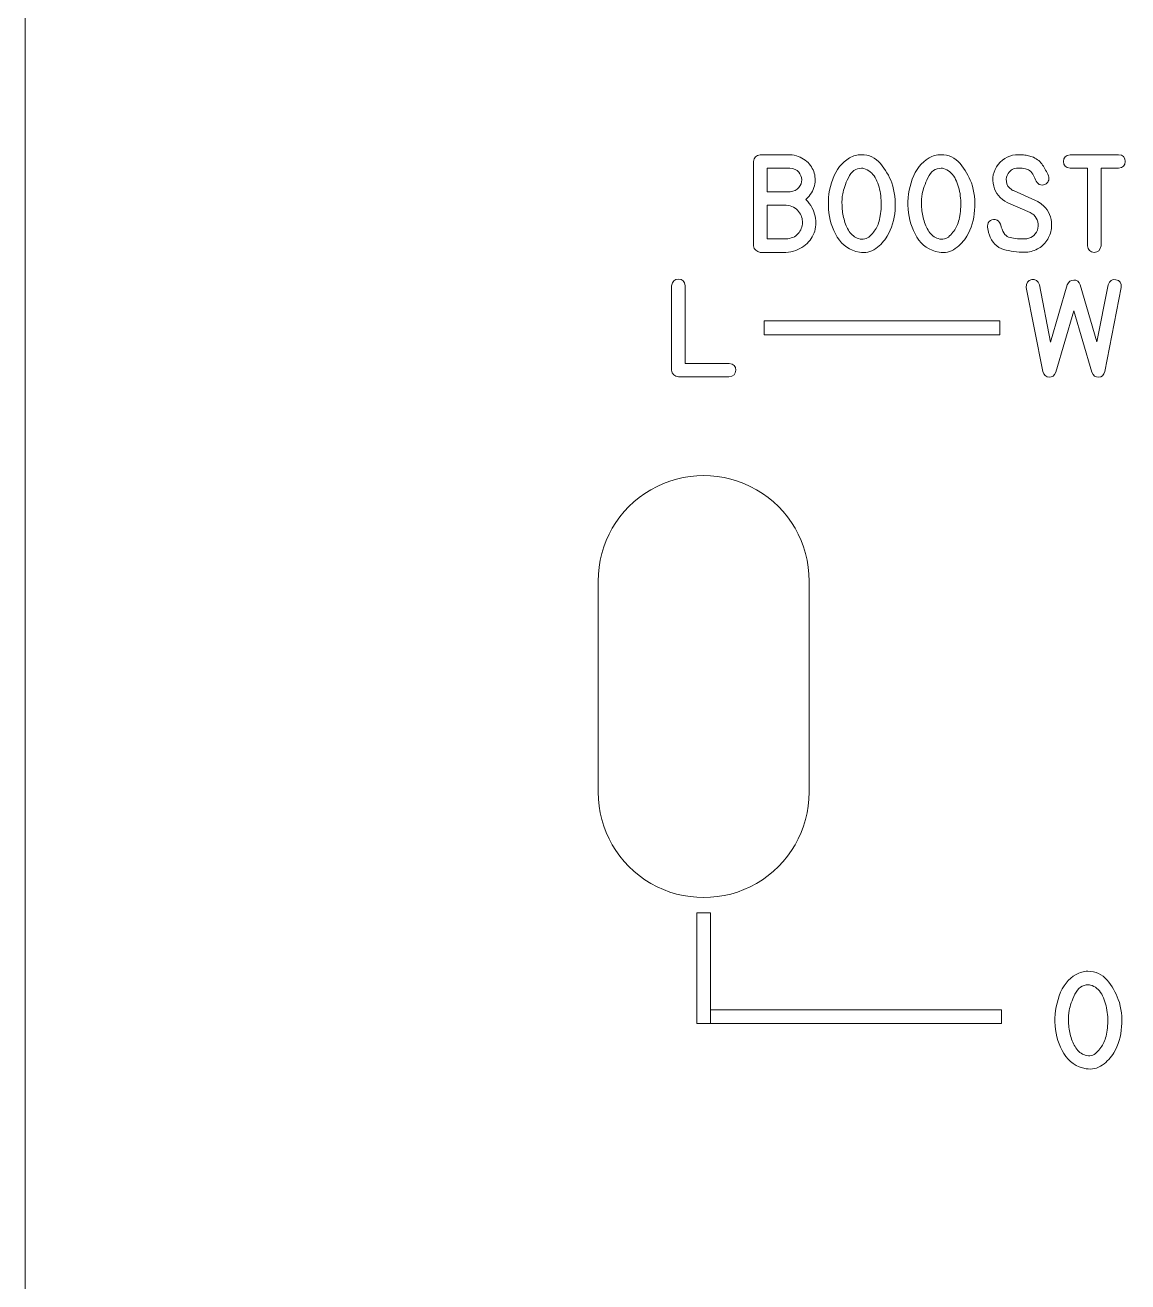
# Model space of a CAD drawing. Header units: millimetres. Extents: x -209 to 236, y -93 to 88.
# Drawn here: x -208.64 to -168.82, y -46.25 to -0.87 of the extents above; entities that cross this region are included whole.
import ezdxf

# ---------------------------------------------------------------- set-up
doc = ezdxf.new("R2010")
doc.units = ezdxf.units.MM
doc.header["$MEASUREMENT"] = 0
doc.layers.add('LED', color=7, linetype='Continuous')

msp = doc.modelspace()

# ---------------------------------------------------------------- linework, layer by layer
at = {"layer": 'LED', "color": 240, "lineweight": 9}
for points in [[(-184.3878, -36.9271), (-183.8878, -36.9271), (-183.8878, -32.9271), (-184.3878, -32.9271), (-184.3878, -36.9271)], [(-183.8878, -36.9271), (-173.3878, -36.9271), (-173.3878, -36.4271), (-183.8878, -36.4271), (-183.8878, -36.9271)]]:
    msp.add_lwpolyline(points, close=True, dxfattribs=at)
at = {"layer": 'LED', "color": 250, "lineweight": 9}
for points, knots in [([(-64.1878, 86.0226), (-64.188, 86.4206), (-64.3464, 86.8023), (-64.628, 87.0836), (-64.628, 87.0836), (-64.9097, 87.3649), (-65.2897, 87.5228), (-65.6878, 87.5226), (-65.6878, 87.5226), (-65.6878, 87.5226), (-207.1378, 87.5226), (-207.1378, 87.5226), (-207.1378, 87.5226), (-207.5358, 87.5223), (-207.9175, 87.3639), (-208.1988, 87.0823), (-208.1988, 87.0823), (-208.4801, 86.8006), (-208.638, 86.4206), (-208.6378, 86.0226), (-208.6378, 86.0226), (-208.6378, 86.0226), (-208.6378, 81.5351), (-208.6378, 81.5351), (-208.6378, 81.5351), (-208.6375, 81.137), (-208.4791, 80.7553), (-208.1975, 80.474), (-208.1975, 80.474), (-207.9158, 80.1927), (-207.5358, 80.0348), (-207.1378, 80.0351), (-207.1378, 80.0351), (-207.1378, 80.0351), (-204.6753, 80.0351), (-204.6753, 80.0351), (-204.6753, 80.0351), (-202.5317, 80.0351), (-200.5509, 78.8915), (-199.4791, 77.0351), (-199.4791, 77.0351), (-198.4073, 75.1787), (-198.4073, 72.8915), (-199.4791, 71.0351), (-199.4791, 71.0351), (-200.5509, 69.1787), (-202.5317, 68.0351), (-204.6753, 68.0351), (-204.6753, 68.0351), (-204.6753, 68.0351), (-207.1378, 68.0351), (-207.1378, 68.0351), (-207.1378, 68.0351), (-207.5358, 68.0348), (-207.9175, 67.8764), (-208.1988, 67.5948), (-208.1988, 67.5948), (-208.4801, 67.3131), (-208.638, 66.9331), (-208.6378, 66.5351), (-208.6378, 66.5351), (-208.6378, 66.5351), (-208.6378, 24.3851), (-208.6378, 24.3851), (-208.6378, 24.3851), (-208.6375, 23.987), (-208.4791, 23.6053), (-208.1975, 23.324), (-208.1975, 23.324), (-207.9158, 23.0427), (-207.5358, 22.8848), (-207.1378, 22.8851), (-207.1378, 22.8851), (-207.1378, 22.8851), (-204.6753, 22.8851), (-204.6753, 22.8851), (-204.6753, 22.8851), (-202.5317, 22.8851), (-200.5509, 21.7415), (-199.4791, 19.8851), (-199.4791, 19.8851), (-198.4073, 18.0287), (-198.4073, 15.7415), (-199.4791, 13.8851), (-199.4791, 13.8851), (-200.5509, 12.0287), (-202.5317, 10.8851), (-204.6753, 10.8851), (-204.6753, 10.8851), (-204.6753, 10.8851), (-207.1378, 10.8851), (-207.1378, 10.8851), (-207.1378, 10.8851), (-207.5358, 10.8848), (-207.9175, 10.7264), (-208.1988, 10.4448), (-208.1988, 10.4448), (-208.4801, 10.1631), (-208.638, 9.7831), (-208.6378, 9.3851), (-208.6378, 9.3851), (-208.6378, 9.3851), (-208.6378, -70.8649), (-208.6378, -70.8649), (-208.6378, -70.8649), (-208.6375, -71.263), (-208.4791, -71.6447), (-208.1975, -71.926), (-208.1975, -71.926), (-207.9158, -72.2073), (-207.5358, -72.3652), (-207.1378, -72.3649), (-207.1378, -72.3649), (-207.1378, -72.3649), (-204.6753, -72.3649), (-204.6753, -72.3649), (-204.6753, -72.3649), (-202.5317, -72.3649), (-200.5509, -73.5085), (-199.4791, -75.3649), (-199.4791, -75.3649), (-198.4073, -77.2213), (-198.4073, -79.5085), (-199.4791, -81.3649), (-199.4791, -81.3649), (-200.5509, -83.2213), (-202.5317, -84.3649), (-204.6753, -84.3649), (-204.6753, -84.3649), (-204.6753, -84.3649), (-207.1378, -84.3649), (-207.1378, -84.3649), (-207.1378, -84.3649), (-207.5358, -84.3652), (-207.9175, -84.5236), (-208.1988, -84.8052), (-208.1988, -84.8052), (-208.4801, -85.0869), (-208.638, -85.4669), (-208.6378, -85.8649), (-208.6378, -85.8649), (-208.6378, -85.8649), (-208.6378, -90.3524), (-208.6378, -90.3524), (-208.6378, -90.3524), (-208.6375, -90.7505), (-208.4791, -91.1322), (-208.1975, -91.4135), (-208.1975, -91.4135), (-207.9158, -91.6948), (-207.5358, -91.8527), (-207.1378, -91.8524), (-207.1378, -91.8524), (-207.1378, -91.8524), (-65.6878, -91.8524), (-65.6878, -91.8524), (-65.6878, -91.8524), (-65.2897, -91.8522), (-64.908, -91.6938), (-64.6267, -91.4121), (-64.6267, -91.4121), (-64.3454, -91.1305), (-64.1875, -90.7505), (-64.1878, -90.3524), (-64.1878, -90.3524), (-64.1878, -90.3524), (-64.1878, -85.8649), (-64.1878, -85.8649), (-64.1878, -85.8649), (-64.188, -85.4669), (-64.3464, -85.0852), (-64.628, -84.8039), (-64.628, -84.8039), (-64.9097, -84.5226), (-65.2897, -84.3647), (-65.6878, -84.3649), (-65.6878, -84.3649), (-65.6878, -84.3649), (-68.1503, -84.3649), (-68.1503, -84.3649), (-68.1503, -84.3649), (-69.7406, -84.3659), (-71.2661, -83.7352), (-72.3913, -82.6114), (-72.3913, -82.6114), (-73.5165, -81.4876), (-74.1493, -79.9552), (-74.1503, -78.3649), (-74.1503, -78.3649), (-74.1503, -78.3649), (-74.1503, 16.8851), (-74.1503, 16.8851), (-74.1503, 16.8851), (-74.1513, 18.4754), (-73.5205, 20.0009), (-72.3967, 21.1261), (-72.3967, 21.1261), (-71.2729, 22.2514), (-69.7406, 22.8841), (-68.1503, 22.8851), (-68.1503, 22.8851), (-68.1503, 22.8851), (-65.6878, 22.8851), (-65.6878, 22.8851), (-65.6878, 22.8851), (-65.2897, 22.8853), (-64.908, 23.0437), (-64.6267, 23.3254), (-64.6267, 23.3254), (-64.3454, 23.607), (-64.1875, 23.987), (-64.1878, 24.3851), (-64.1878, 24.3851), (-64.1878, 24.3851), (-64.1878, 66.5351), (-64.1878, 66.5351), (-64.1878, 66.5351), (-64.188, 66.9331), (-64.3464, 67.3148), (-64.628, 67.5961), (-64.628, 67.5961), (-64.9097, 67.8774), (-65.2897, 68.0353), (-65.6878, 68.0351), (-65.6878, 68.0351), (-65.6878, 68.0351), (-68.1503, 68.0351), (-68.1503, 68.0351), (-68.1503, 68.0351), (-70.2939, 68.0351), (-72.2746, 69.1787), (-73.3464, 71.0351), (-73.3464, 71.0351), (-74.4182, 72.8915), (-74.4182, 75.1787), (-73.3464, 77.0351), (-73.3464, 77.0351), (-72.2746, 78.8915), (-70.2939, 80.0351), (-68.1503, 80.0351), (-68.1503, 80.0351), (-68.1503, 80.0351), (-65.6878, 80.0351), (-65.6878, 80.0351), (-65.6878, 80.0351), (-65.2897, 80.0353), (-64.908, 80.1937), (-64.6267, 80.4754), (-64.6267, 80.4754), (-64.3454, 80.757), (-64.1875, 81.137), (-64.1878, 81.5351), (-64.1878, 81.5351), (-64.1878, 81.5351), (-64.1878, 86.0226), (-64.1878, 86.0226)], [0, 0, 0, 0, 0.0153846, 0.0153846, 0.0153846, 0.0153846, 0.0307692, 0.0307692, 0.0307692, 0.0307692, 0.0461538, 0.0461538, 0.0461538, 0.0461538, 0.0615385, 0.0615385, 0.0615385, 0.0615385, 0.0769231, 0.0769231, 0.0769231, 0.0769231, 0.0923077, 0.0923077, 0.0923077, 0.0923077, 0.1076923, 0.1076923, 0.1076923, 0.1076923, 0.1230769, 0.1230769, 0.1230769, 0.1230769, 0.1384615, 0.1384615, 0.1384615, 0.1384615, 0.1538462, 0.1538462, 0.1538462, 0.1538462, 0.1692308, 0.1692308, 0.1692308, 0.1692308, 0.1846154, 0.1846154, 0.1846154, 0.1846154, 0.2, 0.2, 0.2, 0.2, 0.2153846, 0.2153846, 0.2153846, 0.2153846, 0.2307692, 0.2307692, 0.2307692, 0.2307692, 0.2461538, 0.2461538, 0.2461538, 0.2461538, 0.2615385, 0.2615385, 0.2615385, 0.2615385, 0.2769231, 0.2769231, 0.2769231, 0.2769231, 0.2923077, 0.2923077, 0.2923077, 0.2923077, 0.3076923, 0.3076923, 0.3076923, 0.3076923, 0.3230769, 0.3230769, 0.3230769, 0.3230769, 0.3384615, 0.3384615, 0.3384615, 0.3384615, 0.3538462, 0.3538462, 0.3538462, 0.3538462, 0.3692308, 0.3692308, 0.3692308, 0.3692308, 0.3846154, 0.3846154, 0.3846154, 0.3846154, 0.4, 0.4, 0.4, 0.4, 0.4153846, 0.4153846, 0.4153846, 0.4153846, 0.4307692, 0.4307692, 0.4307692, 0.4307692, 0.4461538, 0.4461538, 0.4461538, 0.4461538, 0.4615385, 0.4615385, 0.4615385, 0.4615385, 0.4769231, 0.4769231, 0.4769231, 0.4769231, 0.4923077, 0.4923077, 0.4923077, 0.4923077, 0.5076923, 0.5076923, 0.5076923, 0.5076923, 0.5230769, 0.5230769, 0.5230769, 0.5230769, 0.5384615, 0.5384615, 0.5384615, 0.5384615, 0.5538462, 0.5538462, 0.5538462, 0.5538462, 0.5692308, 0.5692308, 0.5692308, 0.5692308, 0.5846154, 0.5846154, 0.5846154, 0.5846154, 0.6, 0.6, 0.6, 0.6, 0.6153846, 0.6153846, 0.6153846, 0.6153846, 0.6307692, 0.6307692, 0.6307692, 0.6307692, 0.6461538, 0.6461538, 0.6461538, 0.6461538, 0.6615385, 0.6615385, 0.6615385, 0.6615385, 0.6769231, 0.6769231, 0.6769231, 0.6769231, 0.6923077, 0.6923077, 0.6923077, 0.6923077, 0.7076923, 0.7076923, 0.7076923, 0.7076923, 0.7230769, 0.7230769, 0.7230769, 0.7230769, 0.7384615, 0.7384615, 0.7384615, 0.7384615, 0.7538462, 0.7538462, 0.7538462, 0.7538462, 0.7692308, 0.7692308, 0.7692308, 0.7692308, 0.7846154, 0.7846154, 0.7846154, 0.7846154, 0.8, 0.8, 0.8, 0.8, 0.8153846, 0.8153846, 0.8153846, 0.8153846, 0.8307692, 0.8307692, 0.8307692, 0.8307692, 0.8461538, 0.8461538, 0.8461538, 0.8461538, 0.8615385, 0.8615385, 0.8615385, 0.8615385, 0.8769231, 0.8769231, 0.8769231, 0.8769231, 0.8923077, 0.8923077, 0.8923077, 0.8923077, 0.9076923, 0.9076923, 0.9076923, 0.9076923, 0.9230769, 0.9230769, 0.9230769, 0.9230769, 0.9384615, 0.9384615, 0.9384615, 0.9384615, 0.9538462, 0.9538462, 0.9538462, 0.9538462, 0.9692308, 0.9692308, 0.9692308, 0.9692308, 1, 1, 1, 1]), ([(-187.9478, -20.9429), (-187.9478, -19.5817), (-187.2216, -18.324), (-186.0428, -17.6434), (-186.0428, -17.6434), (-184.8639, -16.9628), (-183.4116, -16.9628), (-182.2328, -17.6434), (-182.2328, -17.6434), (-181.0539, -18.324), (-180.3278, -19.5817), (-180.3278, -20.9429), (-180.3278, -20.9429), (-180.3278, -20.9429), (-180.3278, -28.5629), (-180.3278, -28.5629), (-180.3278, -28.5629), (-180.3278, -29.9241), (-181.0539, -31.1819), (-182.2328, -31.8625), (-182.2328, -31.8625), (-183.4116, -32.5431), (-184.8639, -32.5431), (-186.0428, -31.8625), (-186.0428, -31.8625), (-187.2216, -31.1819), (-187.9478, -29.9241), (-187.9478, -28.5629), (-187.9478, -28.5629), (-187.9478, -28.5629), (-187.9478, -20.9429), (-187.9478, -20.9429)], [0, 0, 0, 0, 0.1111111, 0.1111111, 0.1111111, 0.1111111, 0.2222222, 0.2222222, 0.2222222, 0.2222222, 0.3333333, 0.3333333, 0.3333333, 0.3333333, 0.4444444, 0.4444444, 0.4444444, 0.4444444, 0.5555556, 0.5555556, 0.5555556, 0.5555556, 0.6666667, 0.6666667, 0.6666667, 0.6666667, 0.7777778, 0.7777778, 0.7777778, 0.7777778, 1, 1, 1, 1])]:
    msp.add_open_spline(points, degree=3, knots=knots, dxfattribs=at)
at = {"layer": 'LED', "color": 240, "lineweight": 9}
for points, knots in [([(-181.023, -5.545), (-180.8049, -5.5632), (-180.6215, -5.6297), (-180.4727, -5.7431), (-180.4727, -5.7431), (-180.324, -5.8566), (-180.2205, -5.9936), (-180.1634, -6.1541), (-180.1634, -6.1541), (-180.1058, -6.314), (-180.0982, -6.4845), (-180.1399, -6.6656), (-180.1399, -6.6656), (-180.1817, -6.8461), (-180.2834, -7.0125), (-180.4439, -7.1642), (-180.4439, -7.1642), (-180.2669, -7.35), (-180.157, -7.5511), (-180.1135, -7.7669), (-180.1135, -7.7669), (-180.07, -7.9826), (-180.0835, -8.1849), (-180.154, -8.3725), (-180.154, -8.3725), (-180.2246, -8.56), (-180.3469, -8.7193), (-180.5215, -8.8505), (-180.5215, -8.8505), (-180.6961, -8.9816), (-180.9125, -9.0556), (-181.1712, -9.0727), (-181.1712, -9.0727), (-181.1712, -9.0727), (-181.1759, -9.0727), (-181.1759, -9.0727), (-181.1759, -9.0727), (-181.1759, -9.0727), (-182.0925, -9.0727), (-182.0925, -9.0727), (-182.0925, -9.0727), (-182.2336, -9.0533), (-182.3153, -8.9733), (-182.3371, -8.8334), (-182.3371, -8.8334), (-182.3371, -8.8334), (-182.3371, -5.7896), (-182.3371, -5.7896), (-182.3371, -5.7896), (-182.3177, -5.6473), (-182.236, -5.5656), (-182.0925, -5.545), (-182.0925, -5.545), (-182.0925, -5.545), (-181.023, -5.545), (-181.023, -5.545)], [0, 0, 0, 0, 0.0666667, 0.0666667, 0.0666667, 0.0666667, 0.1333333, 0.1333333, 0.1333333, 0.1333333, 0.2, 0.2, 0.2, 0.2, 0.2666667, 0.2666667, 0.2666667, 0.2666667, 0.3333333, 0.3333333, 0.3333333, 0.3333333, 0.4, 0.4, 0.4, 0.4, 0.4666667, 0.4666667, 0.4666667, 0.4666667, 0.5333333, 0.5333333, 0.5333333, 0.5333333, 0.6, 0.6, 0.6, 0.6, 0.6666667, 0.6666667, 0.6666667, 0.6666667, 0.7333333, 0.7333333, 0.7333333, 0.7333333, 0.8, 0.8, 0.8, 0.8, 0.8666667, 0.8666667, 0.8666667, 0.8666667, 1, 1, 1, 1]), ([(-177.3466, -6.5598), (-177.2413, -6.8779), (-177.2013, -7.2077), (-177.2272, -7.5499), (-177.2272, -7.5499), (-177.2531, -7.8921), (-177.3471, -8.2043), (-177.5088, -8.4871), (-177.5088, -8.4871), (-177.6111, -8.6629), (-177.7505, -8.8122), (-177.9275, -8.9351), (-177.9275, -8.9351), (-178.1044, -9.058), (-178.2996, -9.1009), (-178.5131, -9.0639), (-178.5131, -9.0639), (-178.8611, -9.0033), (-179.1275, -8.8216), (-179.3121, -8.52), (-179.3121, -8.52), (-179.4973, -8.2178), (-179.6031, -7.8815), (-179.6302, -7.5111), (-179.6302, -7.5111), (-179.6572, -7.1407), (-179.6072, -6.7803), (-179.4802, -6.4287), (-179.4802, -6.4287), (-179.3532, -6.0771), (-179.151, -5.8219), (-178.8729, -5.662), (-178.8729, -5.662), (-178.7376, -5.5838), (-178.5954, -5.545), (-178.4478, -5.545), (-178.4478, -5.545), (-178.165, -5.545), (-177.9345, -5.6514), (-177.7552, -5.8643), (-177.7552, -5.8643), (-177.5759, -6.0777), (-177.44, -6.3093), (-177.3466, -6.5598)], [0, 0, 0, 0, 0.0833333, 0.0833333, 0.0833333, 0.0833333, 0.1666667, 0.1666667, 0.1666667, 0.1666667, 0.25, 0.25, 0.25, 0.25, 0.3333333, 0.3333333, 0.3333333, 0.3333333, 0.4166667, 0.4166667, 0.4166667, 0.4166667, 0.5, 0.5, 0.5, 0.5, 0.5833333, 0.5833333, 0.5833333, 0.5833333, 0.6666667, 0.6666667, 0.6666667, 0.6666667, 0.75, 0.75, 0.75, 0.75, 0.8333333, 0.8333333, 0.8333333, 0.8333333, 1, 1, 1, 1]), ([(-174.4733, -6.5598), (-174.368, -6.8779), (-174.328, -7.2077), (-174.3539, -7.5499), (-174.3539, -7.5499), (-174.3798, -7.8921), (-174.4738, -8.2043), (-174.6355, -8.4871), (-174.6355, -8.4871), (-174.7378, -8.6629), (-174.8772, -8.8122), (-175.0542, -8.9351), (-175.0542, -8.9351), (-175.2311, -9.058), (-175.4263, -9.1009), (-175.6398, -9.0639), (-175.6398, -9.0639), (-175.9878, -9.0033), (-176.2542, -8.8216), (-176.4388, -8.52), (-176.4388, -8.52), (-176.624, -8.2178), (-176.7298, -7.8815), (-176.7569, -7.5111), (-176.7569, -7.5111), (-176.7839, -7.1407), (-176.7339, -6.7803), (-176.6069, -6.4287), (-176.6069, -6.4287), (-176.4799, -6.0771), (-176.2777, -5.8219), (-175.9996, -5.662), (-175.9996, -5.662), (-175.8643, -5.5838), (-175.7221, -5.545), (-175.5745, -5.545), (-175.5745, -5.545), (-175.2917, -5.545), (-175.0612, -5.6514), (-174.8819, -5.8643), (-174.8819, -5.8643), (-174.7026, -6.0777), (-174.5667, -6.3093), (-174.4733, -6.5598)], [0, 0, 0, 0, 0.0833333, 0.0833333, 0.0833333, 0.0833333, 0.1666667, 0.1666667, 0.1666667, 0.1666667, 0.25, 0.25, 0.25, 0.25, 0.3333333, 0.3333333, 0.3333333, 0.3333333, 0.4166667, 0.4166667, 0.4166667, 0.4166667, 0.5, 0.5, 0.5, 0.5, 0.5833333, 0.5833333, 0.5833333, 0.5833333, 0.6666667, 0.6666667, 0.6666667, 0.6666667, 0.75, 0.75, 0.75, 0.75, 0.8333333, 0.8333333, 0.8333333, 0.8333333, 1, 1, 1, 1]), ([(-172.1585, -7.1954), (-172.1585, -7.1954), (-172.1309, -7.2071), (-172.1309, -7.2071), (-172.1309, -7.2071), (-172.1309, -7.2071), (-172.0997, -7.2224), (-172.0997, -7.2224), (-172.0997, -7.2224), (-172.0997, -7.2224), (-172.0721, -7.2383), (-172.0721, -7.2383), (-172.0721, -7.2383), (-172.0644, -7.2442), (-172.055, -7.2495), (-172.0456, -7.2548), (-172.0456, -7.2548), (-172.0356, -7.2595), (-172.0262, -7.2653), (-172.0168, -7.2706), (-172.0168, -7.2706), (-171.7899, -7.42), (-171.6488, -7.6269), (-171.5953, -7.8909), (-171.5953, -7.8909), (-171.5747, -7.9944), (-171.57, -8.1008), (-171.5811, -8.2096), (-171.5811, -8.2096), (-171.6, -8.366), (-171.6546, -8.51), (-171.7458, -8.6429), (-171.7458, -8.6429), (-171.8369, -8.7758), (-171.9516, -8.8781), (-172.0891, -8.9504), (-172.0891, -8.9504), (-172.2373, -9.0286), (-172.3908, -9.0674), (-172.5495, -9.0674), (-172.5495, -9.0674), (-172.8158, -9.0674), (-173.0698, -9.0333), (-173.3127, -8.9651), (-173.3127, -8.9651), (-173.5549, -8.8969), (-173.7277, -8.7141), (-173.8306, -8.4165), (-173.8306, -8.4165), (-173.8448, -8.3783), (-173.8547, -8.3395), (-173.8618, -8.2995), (-173.8618, -8.2995), (-173.8689, -8.259), (-173.8771, -8.219), (-173.8859, -8.1784), (-173.8859, -8.1784), (-173.903, -8.0961), (-173.883, -8.0232), (-173.8248, -7.9597), (-173.8248, -7.9597), (-173.7671, -7.8968), (-173.6948, -7.8727), (-173.609, -7.8874), (-173.609, -7.8874), (-173.5179, -7.9062), (-173.4549, -7.9621), (-173.4191, -8.0561), (-173.4191, -8.0561), (-173.4191, -8.0561), (-173.4138, -8.072), (-173.4138, -8.072), (-173.4138, -8.072), (-173.3591, -8.3213), (-173.2627, -8.4701), (-173.1257, -8.5183), (-173.1257, -8.5183), (-172.9881, -8.5665), (-172.7976, -8.5882), (-172.553, -8.5835), (-172.553, -8.5835), (-172.3278, -8.5835), (-172.1732, -8.4777), (-172.0891, -8.2666), (-172.0891, -8.2666), (-172.0527, -8.1725), (-172.0468, -8.0744), (-172.0721, -7.9726), (-172.0721, -7.9726), (-172.0974, -7.8715), (-172.1473, -7.7863), (-172.222, -7.7187), (-172.222, -7.7187), (-172.2555, -7.6898), (-172.299, -7.6634), (-172.3531, -7.6381), (-172.3531, -7.6381), (-172.3531, -7.6381), (-173.1504, -7.2883), (-173.1504, -7.2883), (-173.1504, -7.2883), (-173.1504, -7.2883), (-173.1763, -7.2742), (-173.1763, -7.2742), (-173.1763, -7.2742), (-173.4373, -7.1366), (-173.599, -6.9408), (-173.6619, -6.6868), (-173.6619, -6.6868), (-173.7389, -6.3928), (-173.6854, -6.1294), (-173.5008, -5.8954), (-173.5008, -5.8954), (-173.3168, -5.662), (-173.0745, -5.545), (-172.7753, -5.545), (-172.7753, -5.545), (-172.7753, -5.545), (-172.5854, -5.5503), (-172.5854, -5.5503), (-172.5854, -5.5503), (-172.5236, -5.5615), (-172.4637, -5.5726), (-172.4066, -5.5838), (-172.4066, -5.5838), (-172.349, -5.5944), (-172.2908, -5.6132), (-172.2326, -5.6397), (-172.2326, -5.6397), (-172.088, -5.7073), (-171.9768, -5.8008), (-171.8998, -5.9189), (-171.8998, -5.9189), (-171.8228, -6.0371), (-171.7534, -6.1653), (-171.6917, -6.3029), (-171.6917, -6.3029), (-171.6858, -6.3158), (-171.6805, -6.3305), (-171.6758, -6.3476), (-171.6758, -6.3476), (-171.6635, -6.404), (-171.6693, -6.4551), (-171.6934, -6.501), (-171.6934, -6.501), (-171.707, -6.5298), (-171.7217, -6.5516), (-171.7364, -6.5663), (-171.7364, -6.5663), (-171.7511, -6.5816), (-171.7634, -6.5916), (-171.7722, -6.5974), (-171.7722, -6.5974), (-171.8322, -6.6398), (-171.8975, -6.6527), (-171.9686, -6.6351), (-171.9686, -6.6351), (-172.0403, -6.6192), (-172.0944, -6.5733), (-172.1326, -6.4975), (-172.1326, -6.4975), (-172.1626, -6.431), (-172.1944, -6.3628), (-172.2279, -6.2935), (-172.2279, -6.2935), (-172.262, -6.2241), (-172.3096, -6.1665), (-172.3702, -6.12), (-172.3702, -6.12), (-172.3955, -6.1018), (-172.4201, -6.0883), (-172.4437, -6.08), (-172.4437, -6.08), (-172.4672, -6.0712), (-172.4931, -6.0618), (-172.5219, -6.0512), (-172.5219, -6.0512), (-172.5219, -6.0512), (-172.6336, -6.0324), (-172.6336, -6.0324), (-172.6336, -6.0324), (-172.6336, -6.0324), (-172.7923, -6.0271), (-172.7923, -6.0271), (-172.7923, -6.0271), (-172.9464, -6.0295), (-173.064, -6.0959), (-173.1451, -6.227), (-173.1451, -6.227), (-173.2004, -6.3111), (-173.2209, -6.4046), (-173.2074, -6.5081), (-173.2074, -6.5081), (-173.1915, -6.6351), (-173.1316, -6.7338), (-173.0281, -6.8044), (-173.0281, -6.8044), (-173.0234, -6.8073), (-173.0187, -6.8114), (-173.0128, -6.8156), (-173.0128, -6.8156), (-173.0069, -6.8191), (-173.0005, -6.8232), (-172.994, -6.8267), (-172.994, -6.8267), (-172.994, -6.8267), (-172.9746, -6.835), (-172.9746, -6.835), (-172.9746, -6.835), (-172.9746, -6.835), (-172.954, -6.8438), (-172.954, -6.8438), (-172.954, -6.8438), (-172.954, -6.8438), (-172.1585, -7.1954), (-172.1585, -7.1954)], [0, 0, 0, 0, 0.0181818, 0.0181818, 0.0181818, 0.0181818, 0.0363636, 0.0363636, 0.0363636, 0.0363636, 0.0545455, 0.0545455, 0.0545455, 0.0545455, 0.0727273, 0.0727273, 0.0727273, 0.0727273, 0.0909091, 0.0909091, 0.0909091, 0.0909091, 0.1090909, 0.1090909, 0.1090909, 0.1090909, 0.1272727, 0.1272727, 0.1272727, 0.1272727, 0.1454545, 0.1454545, 0.1454545, 0.1454545, 0.1636364, 0.1636364, 0.1636364, 0.1636364, 0.1818182, 0.1818182, 0.1818182, 0.1818182, 0.2, 0.2, 0.2, 0.2, 0.2181818, 0.2181818, 0.2181818, 0.2181818, 0.2363636, 0.2363636, 0.2363636, 0.2363636, 0.2545455, 0.2545455, 0.2545455, 0.2545455, 0.2727273, 0.2727273, 0.2727273, 0.2727273, 0.2909091, 0.2909091, 0.2909091, 0.2909091, 0.3090909, 0.3090909, 0.3090909, 0.3090909, 0.3272727, 0.3272727, 0.3272727, 0.3272727, 0.3454545, 0.3454545, 0.3454545, 0.3454545, 0.3636364, 0.3636364, 0.3636364, 0.3636364, 0.3818182, 0.3818182, 0.3818182, 0.3818182, 0.4, 0.4, 0.4, 0.4, 0.4181818, 0.4181818, 0.4181818, 0.4181818, 0.4363636, 0.4363636, 0.4363636, 0.4363636, 0.4545455, 0.4545455, 0.4545455, 0.4545455, 0.4727273, 0.4727273, 0.4727273, 0.4727273, 0.4909091, 0.4909091, 0.4909091, 0.4909091, 0.5090909, 0.5090909, 0.5090909, 0.5090909, 0.5272727, 0.5272727, 0.5272727, 0.5272727, 0.5454545, 0.5454545, 0.5454545, 0.5454545, 0.5636364, 0.5636364, 0.5636364, 0.5636364, 0.5818182, 0.5818182, 0.5818182, 0.5818182, 0.6, 0.6, 0.6, 0.6, 0.6181818, 0.6181818, 0.6181818, 0.6181818, 0.6363636, 0.6363636, 0.6363636, 0.6363636, 0.6545455, 0.6545455, 0.6545455, 0.6545455, 0.6727273, 0.6727273, 0.6727273, 0.6727273, 0.6909091, 0.6909091, 0.6909091, 0.6909091, 0.7090909, 0.7090909, 0.7090909, 0.7090909, 0.7272727, 0.7272727, 0.7272727, 0.7272727, 0.7454545, 0.7454545, 0.7454545, 0.7454545, 0.7636364, 0.7636364, 0.7636364, 0.7636364, 0.7818182, 0.7818182, 0.7818182, 0.7818182, 0.8, 0.8, 0.8, 0.8, 0.8181818, 0.8181818, 0.8181818, 0.8181818, 0.8363636, 0.8363636, 0.8363636, 0.8363636, 0.8545455, 0.8545455, 0.8545455, 0.8545455, 0.8727273, 0.8727273, 0.8727273, 0.8727273, 0.8909091, 0.8909091, 0.8909091, 0.8909091, 0.9090909, 0.9090909, 0.9090909, 0.9090909, 0.9272727, 0.9272727, 0.9272727, 0.9272727, 0.9454545, 0.9454545, 0.9454545, 0.9454545, 0.9636364, 0.9636364, 0.9636364, 0.9636364, 1, 1, 1, 1]), ([(-170.2759, -8.8316), (-170.2759, -8.8316), (-170.2759, -6.0306), (-170.2759, -6.0306), (-170.2759, -6.0306), (-170.2759, -6.0306), (-170.9079, -6.0306), (-170.9079, -6.0306), (-170.9079, -6.0306), (-171.0685, -6.0183), (-171.149, -5.9372), (-171.1484, -5.789), (-171.1484, -5.789), (-171.1478, -5.6402), (-171.0673, -5.5585), (-170.9079, -5.545), (-170.9079, -5.545), (-170.9079, -5.545), (-169.1594, -5.545), (-169.1594, -5.545), (-169.1594, -5.545), (-169.0012, -5.5573), (-168.9213, -5.6391), (-168.9207, -5.789), (-168.9207, -5.789), (-168.9201, -5.9383), (-169, -6.0195), (-169.1594, -6.0306), (-169.1594, -6.0306), (-169.1594, -6.0306), (-169.7897, -6.0306), (-169.7897, -6.0306), (-169.7897, -6.0306), (-169.7897, -6.0306), (-169.7897, -8.8316), (-169.7897, -8.8316), (-169.7897, -8.8316), (-169.8161, -8.9945), (-169.9008, -9.0751), (-170.0442, -9.0727), (-170.0442, -9.0727), (-170.1871, -9.0703), (-170.2641, -8.9898), (-170.2759, -8.8316)], [0, 0, 0, 0, 0.0833333, 0.0833333, 0.0833333, 0.0833333, 0.1666667, 0.1666667, 0.1666667, 0.1666667, 0.25, 0.25, 0.25, 0.25, 0.3333333, 0.3333333, 0.3333333, 0.3333333, 0.4166667, 0.4166667, 0.4166667, 0.4166667, 0.5, 0.5, 0.5, 0.5, 0.5833333, 0.5833333, 0.5833333, 0.5833333, 0.6666667, 0.6666667, 0.6666667, 0.6666667, 0.75, 0.75, 0.75, 0.75, 0.8333333, 0.8333333, 0.8333333, 0.8333333, 1, 1, 1, 1]), ([(-181.023, -6.0342), (-181.023, -6.0342), (-181.8497, -6.0342), (-181.8497, -6.0342), (-181.8497, -6.0342), (-181.8497, -6.0342), (-181.8497, -6.8832), (-181.8497, -6.8832), (-181.8497, -6.8832), (-181.8497, -6.8832), (-181.0177, -6.8832), (-181.0177, -6.8832), (-181.0177, -6.8832), (-180.8755, -6.8685), (-180.769, -6.8173), (-180.6997, -6.7291), (-180.6997, -6.7291), (-180.6303, -6.6415), (-180.5968, -6.5475), (-180.5979, -6.4469), (-180.5979, -6.4469), (-180.5997, -6.3464), (-180.6362, -6.2547), (-180.7079, -6.1712), (-180.7079, -6.1712), (-180.779, -6.0877), (-180.8837, -6.0424), (-181.023, -6.0342)], [0, 0, 0, 0, 0.125, 0.125, 0.125, 0.125, 0.25, 0.25, 0.25, 0.25, 0.375, 0.375, 0.375, 0.375, 0.5, 0.5, 0.5, 0.5, 0.625, 0.625, 0.625, 0.625, 0.75, 0.75, 0.75, 0.75, 1, 1, 1, 1]), ([(-178.4337, -6.0342), (-178.6448, -6.0342), (-178.8047, -6.1476), (-178.9134, -6.3752), (-178.9134, -6.3752), (-179.0222, -6.6027), (-179.0904, -6.7967), (-179.1192, -6.9573), (-179.1192, -6.9573), (-179.141, -7.0748), (-179.1492, -7.2165), (-179.1433, -7.3829), (-179.1433, -7.3829), (-179.1375, -7.5493), (-179.1133, -7.7139), (-179.071, -7.8762), (-179.071, -7.8762), (-179.0287, -8.0391), (-178.9646, -8.1855), (-178.8799, -8.3154), (-178.8799, -8.3154), (-178.7947, -8.4459), (-178.6836, -8.5324), (-178.546, -8.5747), (-178.546, -8.5747), (-178.3849, -8.6253), (-178.2461, -8.5935), (-178.1297, -8.4795), (-178.1297, -8.4795), (-178.0133, -8.3648), (-177.9251, -8.2437), (-177.8651, -8.1149), (-177.8651, -8.1149), (-177.8046, -7.9826), (-177.7628, -7.8098), (-177.7405, -7.5946), (-177.7405, -7.5946), (-177.7181, -7.38), (-177.7234, -7.1654), (-177.7558, -6.9514), (-177.7558, -6.9514), (-177.7887, -6.7374), (-177.8528, -6.5445), (-177.948, -6.3728), (-177.948, -6.3728), (-178.0433, -6.2012), (-178.1791, -6.0918), (-178.3543, -6.0448), (-178.3543, -6.0448), (-178.3772, -6.0377), (-178.4037, -6.0342), (-178.4337, -6.0342)], [0, 0, 0, 0, 0.0714286, 0.0714286, 0.0714286, 0.0714286, 0.1428571, 0.1428571, 0.1428571, 0.1428571, 0.2142857, 0.2142857, 0.2142857, 0.2142857, 0.2857143, 0.2857143, 0.2857143, 0.2857143, 0.3571429, 0.3571429, 0.3571429, 0.3571429, 0.4285714, 0.4285714, 0.4285714, 0.4285714, 0.5, 0.5, 0.5, 0.5, 0.5714286, 0.5714286, 0.5714286, 0.5714286, 0.6428571, 0.6428571, 0.6428571, 0.6428571, 0.7142857, 0.7142857, 0.7142857, 0.7142857, 0.7857143, 0.7857143, 0.7857143, 0.7857143, 0.8571429, 0.8571429, 0.8571429, 0.8571429, 1, 1, 1, 1]), ([(-175.5604, -6.0342), (-175.7715, -6.0342), (-175.9314, -6.1476), (-176.0401, -6.3752), (-176.0401, -6.3752), (-176.1489, -6.6027), (-176.2171, -6.7967), (-176.2459, -6.9573), (-176.2459, -6.9573), (-176.2677, -7.0748), (-176.2759, -7.2165), (-176.27, -7.3829), (-176.27, -7.3829), (-176.2642, -7.5493), (-176.24, -7.7139), (-176.1977, -7.8762), (-176.1977, -7.8762), (-176.1554, -8.0391), (-176.0913, -8.1855), (-176.0066, -8.3154), (-176.0066, -8.3154), (-175.9214, -8.4459), (-175.8103, -8.5324), (-175.6727, -8.5747), (-175.6727, -8.5747), (-175.5116, -8.6253), (-175.3728, -8.5935), (-175.2564, -8.4795), (-175.2564, -8.4795), (-175.14, -8.3648), (-175.0518, -8.2437), (-174.9918, -8.1149), (-174.9918, -8.1149), (-174.9313, -7.9826), (-174.8895, -7.8098), (-174.8672, -7.5946), (-174.8672, -7.5946), (-174.8448, -7.38), (-174.8501, -7.1654), (-174.8825, -6.9514), (-174.8825, -6.9514), (-174.9154, -6.7374), (-174.9795, -6.5445), (-175.0747, -6.3728), (-175.0747, -6.3728), (-175.17, -6.2012), (-175.3058, -6.0918), (-175.481, -6.0448), (-175.481, -6.0448), (-175.5039, -6.0377), (-175.5304, -6.0342), (-175.5604, -6.0342)], [0, 0, 0, 0, 0.0714286, 0.0714286, 0.0714286, 0.0714286, 0.1428571, 0.1428571, 0.1428571, 0.1428571, 0.2142857, 0.2142857, 0.2142857, 0.2142857, 0.2857143, 0.2857143, 0.2857143, 0.2857143, 0.3571429, 0.3571429, 0.3571429, 0.3571429, 0.4285714, 0.4285714, 0.4285714, 0.4285714, 0.5, 0.5, 0.5, 0.5, 0.5714286, 0.5714286, 0.5714286, 0.5714286, 0.6428571, 0.6428571, 0.6428571, 0.6428571, 0.7142857, 0.7142857, 0.7142857, 0.7142857, 0.7857143, 0.7857143, 0.7857143, 0.7857143, 0.8571429, 0.8571429, 0.8571429, 0.8571429, 1, 1, 1, 1]), ([(-181.1759, -8.5853), (-180.9807, -8.5771), (-180.8319, -8.5141), (-180.7302, -8.396), (-180.7302, -8.396), (-180.6279, -8.2772), (-180.5744, -8.1461), (-180.5709, -8.002), (-180.5709, -8.002), (-180.5668, -7.858), (-180.6126, -7.7228), (-180.7091, -7.5964), (-180.7091, -7.5964), (-180.8061, -7.4699), (-180.9542, -7.3935), (-181.1553, -7.3676), (-181.1553, -7.3676), (-181.1553, -7.3676), (-181.8497, -7.3676), (-181.8497, -7.3676), (-181.8497, -7.3676), (-181.8497, -7.3676), (-181.8497, -8.5853), (-181.8497, -8.5853), (-181.8497, -8.5853), (-181.8497, -8.5853), (-181.1759, -8.5853), (-181.1759, -8.5853)], [0, 0, 0, 0, 0.125, 0.125, 0.125, 0.125, 0.25, 0.25, 0.25, 0.25, 0.375, 0.375, 0.375, 0.375, 0.5, 0.5, 0.5, 0.5, 0.625, 0.625, 0.625, 0.625, 0.75, 0.75, 0.75, 0.75, 1, 1, 1, 1]), ([(-185.053, -13.5645), (-185.1941, -13.5551), (-185.2758, -13.4757), (-185.2976, -13.3252), (-185.2976, -13.3252), (-185.2976, -13.3252), (-185.2976, -10.2796), (-185.2976, -10.2796), (-185.2976, -10.2796), (-185.2735, -10.1144), (-185.1894, -10.0332), (-185.046, -10.0356), (-185.046, -10.0356), (-184.9025, -10.0385), (-184.8243, -10.1203), (-184.812, -10.2796), (-184.812, -10.2796), (-184.812, -10.2796), (-184.812, -13.0835), (-184.812, -13.0835), (-184.812, -13.0835), (-184.812, -13.0835), (-183.2221, -13.0823), (-183.2221, -13.0823), (-183.2221, -13.0823), (-183.0587, -13.1006), (-182.9781, -13.1829), (-182.9799, -13.3293), (-182.9799, -13.3293), (-182.9817, -13.4757), (-183.0628, -13.5539), (-183.2239, -13.5645), (-183.2239, -13.5645), (-183.2239, -13.5645), (-185.053, -13.5645), (-185.053, -13.5645)], [0, 0, 0, 0, 0.1, 0.1, 0.1, 0.1, 0.2, 0.2, 0.2, 0.2, 0.3, 0.3, 0.3, 0.3, 0.4, 0.4, 0.4, 0.4, 0.5, 0.5, 0.5, 0.5, 0.6, 0.6, 0.6, 0.6, 0.7, 0.7, 0.7, 0.7, 0.8, 0.8, 0.8, 0.8, 1, 1, 1, 1]), ([(-170.5411, -10.2475), (-170.5411, -10.2475), (-169.9378, -12.3077), (-169.9378, -12.3077), (-169.9378, -12.3077), (-169.9378, -12.3077), (-169.5351, -10.2475), (-169.5351, -10.2475), (-169.5351, -10.2475), (-169.4869, -10.0923), (-169.3922, -10.0293), (-169.2517, -10.0582), (-169.2517, -10.0582), (-169.1106, -10.087), (-169.0465, -10.1804), (-169.0577, -10.3386), (-169.0577, -10.3386), (-169.0577, -10.3386), (-169.6538, -13.3807), (-169.6538, -13.3807), (-169.6538, -13.3807), (-169.6903, -13.5082), (-169.7656, -13.5741), (-169.8784, -13.5788), (-169.8784, -13.5788), (-169.9913, -13.5835), (-170.0736, -13.5253), (-170.1242, -13.4048), (-170.1242, -13.4048), (-170.1242, -13.4048), (-170.7751, -11.1829), (-170.7751, -11.1829), (-170.7751, -11.1829), (-170.7751, -11.1829), (-171.4212, -13.4048), (-171.4212, -13.4048), (-171.4212, -13.4048), (-171.4735, -13.5288), (-171.5547, -13.587), (-171.664, -13.5788), (-171.664, -13.5788), (-171.7728, -13.5706), (-171.8498, -13.5047), (-171.8945, -13.3807), (-171.8945, -13.3807), (-171.8945, -13.3807), (-172.4907, -10.3386), (-172.4907, -10.3386), (-172.4907, -10.3386), (-172.4907, -10.1746), (-172.4254, -10.0799), (-172.2943, -10.0552), (-172.2943, -10.0552), (-172.1632, -10.0305), (-172.068, -10.0946), (-172.0086, -10.2475), (-172.0086, -10.2475), (-172.0086, -10.2475), (-171.6105, -12.3112), (-171.6105, -12.3112), (-171.6105, -12.3112), (-171.6105, -12.3112), (-171.0079, -10.2475), (-171.0079, -10.2475), (-171.0079, -10.2475), (-170.9585, -10.134), (-170.8791, -10.0752), (-170.7709, -10.0717), (-170.7709, -10.0717), (-170.6622, -10.0682), (-170.5857, -10.1269), (-170.5411, -10.2475)], [0, 0, 0, 0, 0.0526316, 0.0526316, 0.0526316, 0.0526316, 0.1052632, 0.1052632, 0.1052632, 0.1052632, 0.1578947, 0.1578947, 0.1578947, 0.1578947, 0.2105263, 0.2105263, 0.2105263, 0.2105263, 0.2631579, 0.2631579, 0.2631579, 0.2631579, 0.3157895, 0.3157895, 0.3157895, 0.3157895, 0.3684211, 0.3684211, 0.3684211, 0.3684211, 0.4210526, 0.4210526, 0.4210526, 0.4210526, 0.4736842, 0.4736842, 0.4736842, 0.4736842, 0.5263158, 0.5263158, 0.5263158, 0.5263158, 0.5789474, 0.5789474, 0.5789474, 0.5789474, 0.6315789, 0.6315789, 0.6315789, 0.6315789, 0.6842105, 0.6842105, 0.6842105, 0.6842105, 0.7368421, 0.7368421, 0.7368421, 0.7368421, 0.7894737, 0.7894737, 0.7894737, 0.7894737, 0.8421053, 0.8421053, 0.8421053, 0.8421053, 0.8947368, 0.8947368, 0.8947368, 0.8947368, 1, 1, 1, 1]), ([(-173.4483, -12.0488), (-173.4483, -12.0488), (-181.9483, -12.0488), (-181.9483, -12.0488), (-181.9483, -12.0488), (-181.9483, -12.0488), (-181.9483, -11.5488), (-181.9483, -11.5488), (-181.9483, -11.5488), (-181.9483, -11.5488), (-173.4483, -11.5488), (-173.4483, -11.5488), (-173.4483, -11.5488), (-173.4483, -11.5488), (-173.4483, -12.0488), (-173.4483, -12.0488)], [0, 0, 0, 0, 0.2, 0.2, 0.2, 0.2, 0.4, 0.4, 0.4, 0.4, 0.6, 0.6, 0.6, 0.6, 1, 1, 1, 1]), ([(-169.1659, -36.0498), (-169.0606, -36.3679), (-169.0206, -36.6977), (-169.0465, -37.0399), (-169.0465, -37.0399), (-169.0724, -37.3821), (-169.1664, -37.6943), (-169.3281, -37.9771), (-169.3281, -37.9771), (-169.4304, -38.1529), (-169.5698, -38.3022), (-169.7468, -38.4251), (-169.7468, -38.4251), (-169.9237, -38.548), (-170.1189, -38.5909), (-170.3324, -38.5539), (-170.3324, -38.5539), (-170.6804, -38.4933), (-170.9468, -38.3116), (-171.1314, -38.01), (-171.1314, -38.01), (-171.3166, -37.7078), (-171.4224, -37.3715), (-171.4495, -37.0011), (-171.4495, -37.0011), (-171.4765, -36.6307), (-171.4265, -36.2703), (-171.2995, -35.9187), (-171.2995, -35.9187), (-171.1725, -35.5671), (-170.9703, -35.3119), (-170.6922, -35.152), (-170.6922, -35.152), (-170.5569, -35.0738), (-170.4147, -35.035), (-170.2671, -35.035), (-170.2671, -35.035), (-169.9843, -35.035), (-169.7538, -35.1414), (-169.5745, -35.3543), (-169.5745, -35.3543), (-169.3952, -35.5677), (-169.2593, -35.7993), (-169.1659, -36.0498)], [0, 0, 0, 0, 0.0833333, 0.0833333, 0.0833333, 0.0833333, 0.1666667, 0.1666667, 0.1666667, 0.1666667, 0.25, 0.25, 0.25, 0.25, 0.3333333, 0.3333333, 0.3333333, 0.3333333, 0.4166667, 0.4166667, 0.4166667, 0.4166667, 0.5, 0.5, 0.5, 0.5, 0.5833333, 0.5833333, 0.5833333, 0.5833333, 0.6666667, 0.6666667, 0.6666667, 0.6666667, 0.75, 0.75, 0.75, 0.75, 0.8333333, 0.8333333, 0.8333333, 0.8333333, 1, 1, 1, 1]), ([(-170.253, -35.5242), (-170.4641, -35.5242), (-170.624, -35.6376), (-170.7327, -35.8652), (-170.7327, -35.8652), (-170.8415, -36.0927), (-170.9097, -36.2867), (-170.9385, -36.4473), (-170.9385, -36.4473), (-170.9603, -36.5648), (-170.9685, -36.7065), (-170.9626, -36.8729), (-170.9626, -36.8729), (-170.9568, -37.0393), (-170.9326, -37.2039), (-170.8903, -37.3662), (-170.8903, -37.3662), (-170.848, -37.5291), (-170.7839, -37.6755), (-170.6992, -37.8054), (-170.6992, -37.8054), (-170.614, -37.9359), (-170.5029, -38.0224), (-170.3653, -38.0647), (-170.3653, -38.0647), (-170.2042, -38.1153), (-170.0654, -38.0835), (-169.949, -37.9695), (-169.949, -37.9695), (-169.8326, -37.8548), (-169.7444, -37.7337), (-169.6844, -37.6049), (-169.6844, -37.6049), (-169.6239, -37.4726), (-169.5821, -37.2998), (-169.5598, -37.0846), (-169.5598, -37.0846), (-169.5374, -36.87), (-169.5427, -36.6554), (-169.5751, -36.4414), (-169.5751, -36.4414), (-169.608, -36.2274), (-169.6721, -36.0345), (-169.7673, -35.8628), (-169.7673, -35.8628), (-169.8626, -35.6912), (-169.9984, -35.5818), (-170.1736, -35.5348), (-170.1736, -35.5348), (-170.1965, -35.5277), (-170.223, -35.5242), (-170.253, -35.5242)], [0, 0, 0, 0, 0.0714286, 0.0714286, 0.0714286, 0.0714286, 0.1428571, 0.1428571, 0.1428571, 0.1428571, 0.2142857, 0.2142857, 0.2142857, 0.2142857, 0.2857143, 0.2857143, 0.2857143, 0.2857143, 0.3571429, 0.3571429, 0.3571429, 0.3571429, 0.4285714, 0.4285714, 0.4285714, 0.4285714, 0.5, 0.5, 0.5, 0.5, 0.5714286, 0.5714286, 0.5714286, 0.5714286, 0.6428571, 0.6428571, 0.6428571, 0.6428571, 0.7142857, 0.7142857, 0.7142857, 0.7142857, 0.7857143, 0.7857143, 0.7857143, 0.7857143, 0.8571429, 0.8571429, 0.8571429, 0.8571429, 1, 1, 1, 1])]:
    msp.add_open_spline(points, degree=3, knots=knots, dxfattribs=at)

doc.saveas('drawing.dxf')
